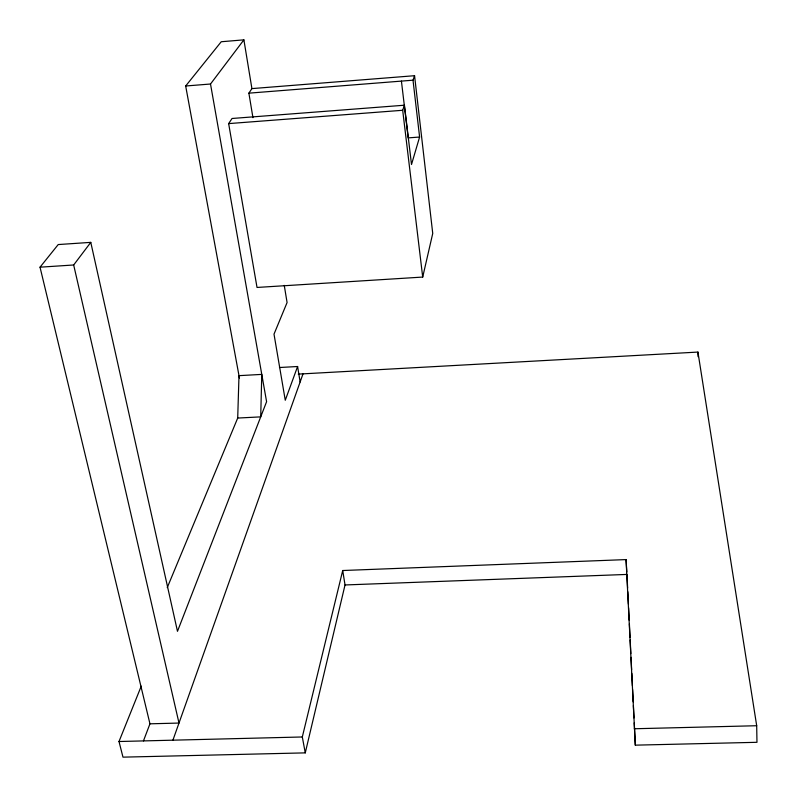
<?xml version="1.0" encoding="UTF-8"?>
<svg xmlns="http://www.w3.org/2000/svg" width="797" height="797" viewBox="0 0 797 797"><rect width="100%" height="100%" fill="white"/><g stroke="black" fill="none" stroke-linecap="round" stroke-linejoin="round"><path stroke-width="1.2" d="M237.705 418.056L238.99 375.656L261.775 374.391L260.709 416.871L237.705 418.056L167.25 587.608M414.56 75.705L413.015 80.188L419.601 137.034L411.501 164.501L404.428 105.214L232.047 118.484L228.649 123.605L257.023 287.448L422.709 277.067L432.741 233.431L414.56 75.705L251.912 88.606L248.883 93.159L252.948 117.667M141.248 686.157L119.002 741.519L122.977 757.15L305.261 752.876L345.031 584.958L342.71 570.522L626.063 559.594L626.811 571.957M305.261 752.876L302.312 736.976L342.71 570.522M422.709 277.067L402.684 110.275L404.428 105.214M172.909 740.184L303.019 373.843M279.448 367.517L297.6 366.51L285.266 400.243L274.009 334.152L287.079 302.541L284.26 285.386M143.45 740.911L149.956 723.815L40.029 267.184L58.221 244.559L90.778 242.368L177.482 631.314L266.596 401.698L210.508 84.014L243.892 39.85L221.237 41.743L185.671 85.996L239.429 378.027M40.029 267.184L73.673 264.983L90.778 242.368M185.671 85.996L210.508 84.014M248.883 93.159L413.015 80.188M228.649 123.605L402.684 110.275M419.601 137.034L408.194 137.881L401.419 81.105M298.257 374.112L697.933 352.075L756.692 725.728L756.971 742.306L635.319 745.155L626.063 559.594M345.031 584.958L626.96 574.428L627.628 588.037M149.956 723.815L178.996 723.058L73.673 264.983M119.002 741.519L302.312 736.976M634.312 728.757L756.692 725.728M243.892 39.85L251.912 88.606M297.6 366.51L300.14 381.962M627.817 591.743L628.415 604.116M628.604 607.832L629.202 620.205M629.391 623.912L630.048 637.52M630.178 639.991L630.835 653.6M631.025 657.316L631.622 669.689M631.812 673.395L632.41 685.769M632.599 689.485L633.197 701.848M633.386 705.564L633.984 717.938M634.233 722.879L635.319 745.155M697.933 352.075L698.082 356.667"/></g></svg>
